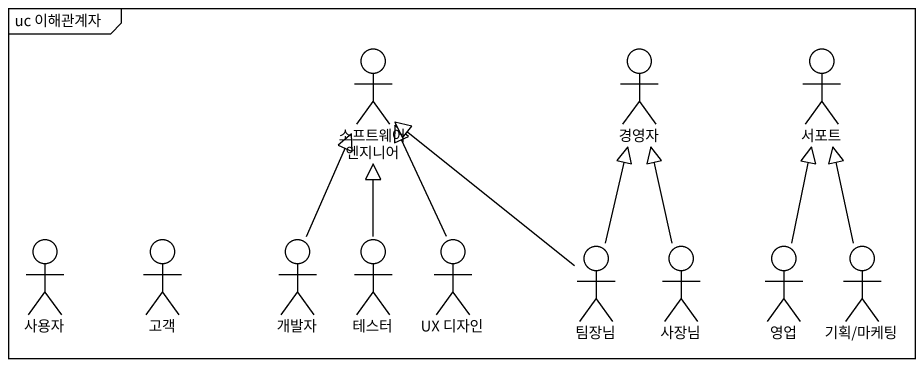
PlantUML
@startuml
mainframe uc 이해관계자
actor "소프트웨어 엔지니어" as 소프트웨어_엔지니어
actor 경영자
actor 서포트
actor 사용자
actor 고객
actor 개발자
actor 테스터
actor "UX 디자인" as UX_디자인
actor 팀장님
actor 사장님
actor 영업
actor "기획/마케팅" as 기획_마케팅
개발자 -up-|> 소프트웨어_엔지니어
테스터 -up-|> 소프트웨어_엔지니어
UX_디자인 -up-|> 소프트웨어_엔지니어
팀장님 -up-|> 소프트웨어_엔지니어
팀장님 -up-|> 경영자
사장님 -up-|> 경영자
영업 -up-|> 서포트
기획_마케팅 -up-|> 서포트
@enduml
